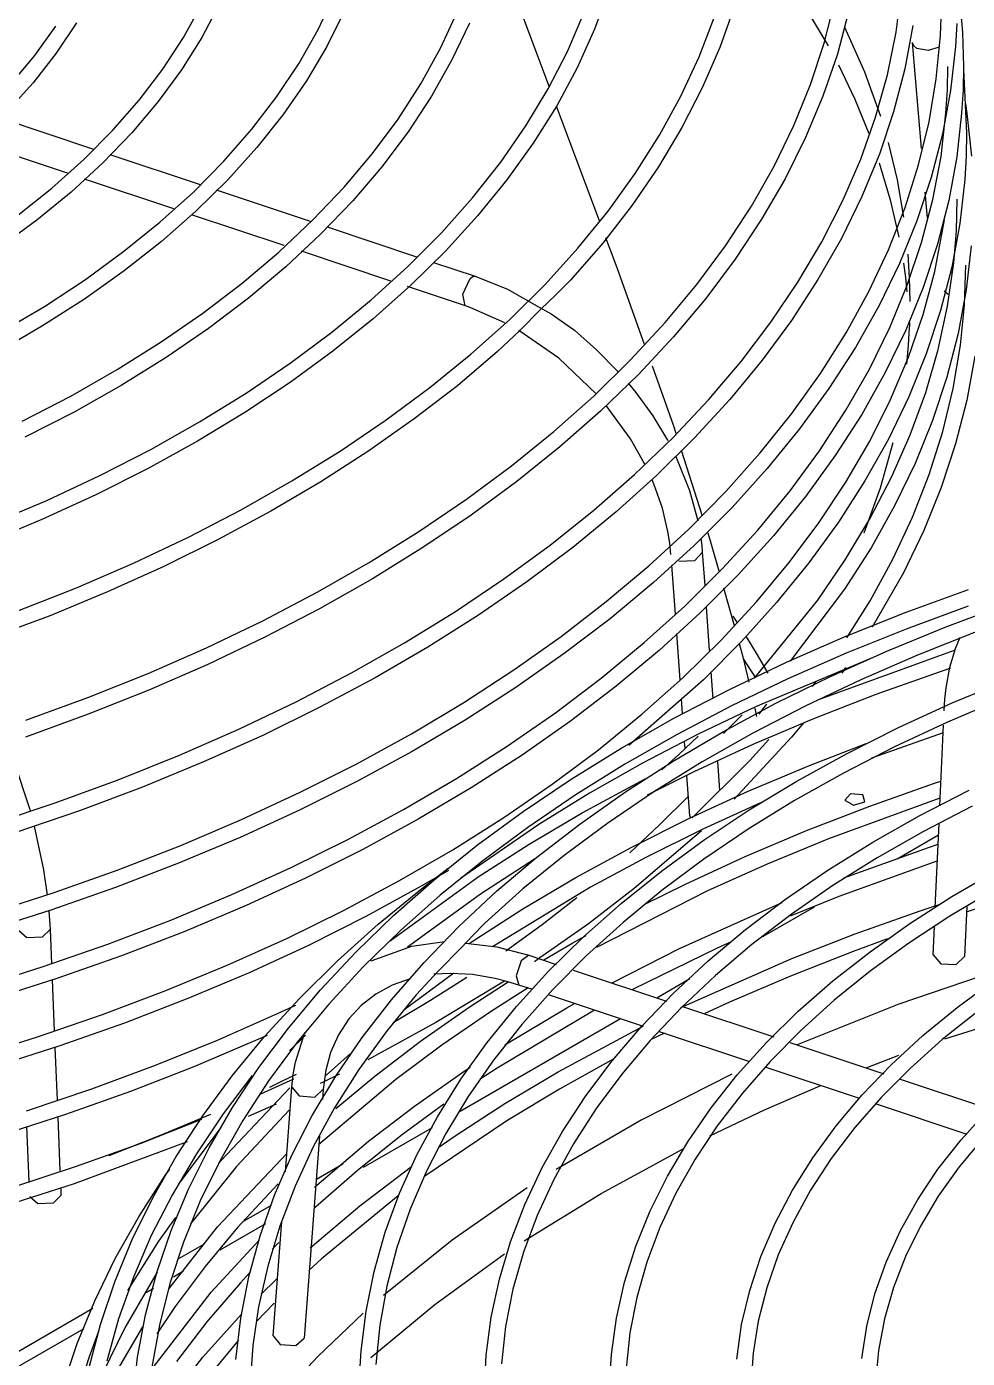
# Model space of a CAD drawing. Extents: x 594 to 813, y 174 to 240.
# Drawn here: x 758.247 to 759, y 205.802 to 206.869 of the extents above; entities that cross this region are included whole.
import ezdxf

# ---------------------------------------------------------------- set-up
doc = ezdxf.new("R2010")
doc.units = 0
doc.header["$MEASUREMENT"] = 0
doc.layers.add('AC.REF(S). PIPING', color=3, linetype='CONTINUOUS', lineweight=30)
doc.layers.add('LG-Product', color=3, linetype='CONTINUOUS')

# ---------------------------------------------------------------- blocks, each defined once
blk = doc.blocks.new('UW1-4')
at = {"layer": 'LG-Product', "color": 3, "linetype": 'Continuous'}
for p, q in [((3442.79, 4625.98), (3442.35, 4629.4)), ((3450.97, 4629.46), (3448.22, 4624.9)), ((3465.8, 4629.35), (3466.94, 4626.23)), ((3437.69, 4628.7), (3437.46, 4625.97)), ((3448.54, 4625.1), (3447.69, 4628.44)), ((3489.09, 4626.21), (3487.8, 4628.96)), ((3497.03, 4628.2), (3498.42, 4625.56)), ((3499.88, 4625.56), (3498.46, 4628.13)), ((3439.22, 4625.71), (3439.16, 4627.13)), ((3446.59, 4627.61), (3447.49, 4624.22)), ((3455.77, 4628), (3456.91, 4624.75)), ((3458.56, 4624.02), (3457.34, 4627.21)), ((3469.1, 4624.45), (3467.79, 4627.5)), ((3472.71, 4627.3), (3470.58, 4621.6)), ((3479.29, 4624.71), (3477.96, 4627.6)), ((3487, 4627.64), (3488.4, 4624.84)), ((3437.46, 4625.97), (3437.38, 4623.24)), ((3437.92, 4626.69), (3438.03, 4624.83)), ((3441.43, 4626.52), (3442.08, 4623.06)), ((3443.48, 4622.57), (3442.79, 4625.98)), ((3445.29, 4622.79), (3446.85, 4626.31)), ((3466.94, 4626.23), (3468.34, 4623.14)), ((3476.97, 4626.71), (3478.37, 4623.77)), ((3490.62, 4623.49), (3489.09, 4626.21)), ((3508.45, 4626.73), (3510.07, 4624.31)), ((3511.79, 4624.11), (3510.11, 4626.46)), ((3439.56, 4622.25), (3439.22, 4625.71)), ((3440.74, 4616.66), (3441.47, 4625.15)), ((3441.36, 4624.9), (3441.47, 4625.14)), ((3449.63, 4621.79), (3448.54, 4625.1)), ((3498.42, 4625.56), (3500.05, 4622.96)), ((3501.53, 4623.03), (3499.88, 4625.56)), ((3438.03, 4624.83), (3438.42, 4621.31)), ((3439.34, 4624.79), (3440.22, 4624.53)), ((3440.22, 4624.53), (3441.11, 4624.69)), ((3441.11, 4624.69), (3441.36, 4624.9)), ((3447.49, 4624.22), (3448.64, 4620.86)), ((3456.91, 4624.75), (3458.31, 4621.52)), ((3460.03, 4620.86), (3458.56, 4624.02)), ((3470.65, 4621.44), (3469.1, 4624.45)), ((3480.87, 4621.85), (3479.29, 4624.71)), ((3488.4, 4624.84), (3490.03, 4622.09)), ((3510.07, 4624.31), (3511.93, 4621.93)), ((3513.7, 4621.81), (3511.79, 4624.11)), ((3437.39, 4622.99), (3437.13, 4617.93)), ((3437.38, 4623.24), (3437.42, 4621.37)), ((3438.67, 4621.36), (3438.64, 4623.24)), ((3442.08, 4623.06), (3442.98, 4619.61)), ((3444.01, 4619.23), (3445.29, 4622.79)), ((3447.4, 4623.36), (3446.1, 4620.63)), ((3468.34, 4623.14), (3469.97, 4620.09)), ((3478.37, 4623.77), (3480, 4620.86)), ((3492.4, 4620.83), (3490.62, 4623.49)), ((3500.05, 4622.96), (3501.92, 4620.42)), ((3503.42, 4620.55), (3501.53, 4623.03)), ((3440.14, 4618.79), (3439.56, 4622.25)), ((3444.42, 4619.18), (3443.48, 4622.57)), ((3450.97, 4618.5), (3449.63, 4621.79)), ((3482.68, 4619.03), (3480.87, 4621.85)), ((3490.03, 4622.09), (3491.9, 4619.38)), ((3511.93, 4621.93), (3514.02, 4619.63)), ((3437.42, 4621.37), (3437.53, 4619.51)), ((3438.42, 4621.31), (3439.07, 4617.82)), ((3438.79, 4619.49), (3438.67, 4621.36)), ((3448.64, 4620.86), (3450.03, 4617.54)), ((3458.31, 4621.52), (3459.95, 4618.34)), ((3461.74, 4617.74), (3460.03, 4620.86)), ((3472.44, 4618.48), (3470.65, 4621.44)), ((3480, 4620.86), (3481.87, 4618.01)), ((3494.4, 4618.21), (3492.4, 4620.83)), ((3437.22, 4620.25), (3437.11, 4619.46)), ((3442.98, 4619.61), (3444.12, 4616.2)), ((3446.1, 4620.63), (3444.96, 4617.87)), ((3469.98, 4620), (3466.57, 4610.9)), ((3469.97, 4620.09), (3471.85, 4617.09)), ((3470, 4620.05), (3469.98, 4620)), ((3501.92, 4620.42), (3504.01, 4617.93)), ((3505.53, 4618.13), (3503.42, 4620.55)), ((3437.11, 4619.46), (3436.75, 4616.04)), ((3437.53, 4619.51), (3437.92, 4615.99)), ((3439.18, 4616.02), (3438.79, 4619.49)), ((3440.98, 4615.36), (3440.14, 4618.79)), ((3445.61, 4615.82), (3444.42, 4619.18)), ((3452.56, 4615.25), (3450.97, 4618.5)), ((3484.73, 4616.27), (3482.68, 4619.03)), ((3491.9, 4619.38), (3494, 4616.74)), ((3514.57, 4619.12), (3507.08, 4616.62)), ((3437.13, 4617.93), (3437.17, 4616.06)), ((3439.07, 4617.82), (3439.97, 4614.34)), ((3450.03, 4617.54), (3451.67, 4614.25)), ((3459.95, 4618.34), (3461.83, 4615.2)), ((3463.68, 4614.67), (3461.74, 4617.74)), ((3474.46, 4615.57), (3472.44, 4618.48)), ((3481.87, 4618.01), (3483.98, 4615.21)), ((3496.64, 4615.66), (3494.4, 4618.21)), ((3504.01, 4617.93), (3506.33, 4615.52)), ((3507.87, 4615.78), (3505.53, 4618.13)), ((3442.68, 4614.17), (3443.4, 4617.16)), ((3471.85, 4617.09), (3473.96, 4614.15)), ((3494, 4616.74), (3496.33, 4614.16)), ((3509.18, 4614.68), (3516.7, 4617.19)), ((3437.17, 4616.06), (3437.28, 4614.19)), ((3437.92, 4615.99), (3438.57, 4612.49)), ((3439.83, 4612.57), (3439.18, 4616.02)), ((3442.06, 4611.94), (3440.98, 4615.36)), ((3444.13, 4615.53), (3443.26, 4612.56)), ((3444.12, 4616.2), (3445.52, 4612.81)), ((3447.05, 4612.49), (3445.61, 4615.82)), ((3476.72, 4612.71), (3474.46, 4615.57)), ((3487.01, 4613.57), (3484.73, 4616.27)), ((3499.09, 4613.17), (3496.64, 4615.66)), ((3505.79, 4616.19), (3498.53, 4613.77)), ((3506.33, 4615.52), (3508.87, 4613.18)), ((3510.42, 4613.5), (3507.87, 4615.78)), ((3439.97, 4614.34), (3441.12, 4610.88)), ((3451.67, 4614.25), (3453.56, 4611)), ((3454.38, 4612.04), (3452.56, 4615.25)), ((3461.83, 4615.2), (3463.94, 4612.12)), ((3465.86, 4611.65), (3463.68, 4614.67)), ((3483.98, 4615.21), (3486.32, 4612.47)), ((3437.28, 4614.19), (3437.67, 4610.67)), ((3442.15, 4611.17), (3442.68, 4614.17)), ((3473.96, 4614.15), (3476.31, 4611.26)), ((3489.52, 4610.94), (3487.01, 4613.57)), ((3497.25, 4613.35), (3489.65, 4610.81)), ((3496.33, 4614.16), (3498.88, 4611.65)), ((3501.77, 4610.76), (3499.09, 4613.17)), ((3500.66, 4611.84), (3507.81, 4614.22)), ((3508.87, 4613.18), (3511.63, 4610.92)), ((3513.19, 4611.31), (3510.42, 4613.5)), ((3437.95, 4610.06), (3437.89, 4612.62)), ((3438.57, 4612.49), (3439.47, 4609)), ((3440.74, 4609.13), (3439.83, 4612.57)), ((3440.27, 4611.12), (3440.44, 4613.16)), ((3443.26, 4612.56), (3442.57, 4609.57)), ((3445.52, 4612.81), (3447.16, 4609.46)), ((3448.73, 4609.2), (3447.05, 4612.49)), ((3463.94, 4612.12), (3466.27, 4609.08)), ((3479.21, 4609.91), (3476.72, 4612.71)), ((3486.32, 4612.47), (3488.89, 4609.8)), ((3443.4, 4608.56), (3442.06, 4611.94)), ((3456.45, 4608.88), (3454.38, 4612.04)), ((3468.27, 4608.68), (3465.86, 4611.65)), ((3476.31, 4611.26), (3478.88, 4608.44)), ((3491.81, 4608.89), (3499.23, 4611.36)), ((3498.88, 4611.65), (3501.65, 4609.21)), ((3437.67, 4610.67), (3438.32, 4607.17)), ((3438.16, 4607.5), (3437.95, 4610.06)), ((3439.69, 4606.8), (3438.9, 4610.95)), ((3441.12, 4610.88), (3442.51, 4607.46)), ((3453.56, 4611), (3455.68, 4607.8)), ((3488.36, 4610.38), (3481.21, 4608)), ((3492.24, 4608.37), (3489.52, 4610.94)), ((3504.65, 4608.43), (3501.77, 4610.76)), ((3511.63, 4610.92), (3514.58, 4608.76)), ((3439.47, 4609), (3440.61, 4605.54)), ((3441.89, 4605.72), (3440.74, 4609.13)), ((3447.16, 4609.46), (3449.04, 4606.16)), ((3450.65, 4605.95), (3448.73, 4609.2)), ((3466.06, 4609.54), (3465.16, 4607.13)), ((3466.27, 4609.08), (3468.88, 4606.12)), ((3481.92, 4607.18), (3479.21, 4609.91)), ((3488.89, 4609.8), (3491.67, 4607.2)), ((3501.65, 4609.21), (3504.63, 4606.87)), ((3436.77, 4608.88), (3437.17, 4605.35)), ((3441.7, 4606.3), (3441.81, 4608.21)), ((3444.97, 4605.22), (3443.4, 4608.56)), ((3458.75, 4605.78), (3456.45, 4608.88)), ((3470.91, 4605.78), (3468.27, 4608.68)), ((3478.88, 4608.44), (3481.68, 4605.68)), ((3483.26, 4606.04), (3490.43, 4608.43)), ((3495.18, 4605.88), (3492.24, 4608.37)), ((3507.74, 4606.18), (3504.65, 4608.43)), ((3437.29, 4604.11), (3437.19, 4607.31)), ((3438.66, 4604.03), (3438.16, 4607.5)), ((3438.32, 4607.17), (3439.22, 4603.68)), ((3440.62, 4603.36), (3439.69, 4606.8)), ((3442.2, 4607.48), (3442.04, 4606.33)), ((3442.51, 4607.46), (3444.15, 4604.08)), ((3455.68, 4607.8), (3458.03, 4604.66)), ((3465.16, 4607.13), (3462.96, 4601)), ((3479.84, 4607.54), (3476.5, 4606.43)), ((3484.85, 4604.53), (3481.92, 4607.18)), ((3491.67, 4607.2), (3494.67, 4604.69)), ((3504.63, 4606.87), (3507.81, 4604.61)), ((3438.3, 4606.7), (3438.38, 4606.68)), ((3438.38, 4606.68), (3438.46, 4606.67)), ((3441.66, 4604.4), (3441.7, 4606.3)), ((3443.28, 4602.34), (3441.89, 4605.72)), ((3442.04, 4606.33), (3441.91, 4605.18)), ((3449.04, 4606.16), (3451.17, 4602.9)), ((3452.81, 4602.75), (3450.65, 4605.95)), ((3461.28, 4602.73), (3458.75, 4605.78)), ((3468.88, 4606.12), (3470.04, 4604.95)), ((3473.77, 4602.95), (3470.91, 4605.78)), ((3476.5, 4606.43), (3473.91, 4605.39)), ((3476.69, 4606.42), (3476.5, 4606.43)), ((3476.9, 4606.26), (3476.69, 4606.42)), ((3477.49, 4605), (3476.9, 4606.26)), ((3498.32, 4603.48), (3495.18, 4605.88)), ((3511.02, 4604.02), (3507.74, 4606.18)), ((3437.17, 4605.35), (3437.82, 4601.84)), ((3438.62, 4604.98), (3438.92, 4605.23)), ((3440.61, 4605.54), (3442.01, 4602.11)), ((3446.79, 4601.91), (3444.97, 4605.22)), ((3458.03, 4604.66), (3460.62, 4601.58)), ((3470.04, 4604.95), (3471.25, 4603.79)), ((3473.91, 4605.39), (3471.39, 4603.96)), ((3477.29, 4604.05), (3481.93, 4605.6)), ((3477.3, 4604.05), (3477.49, 4605)), ((3481.68, 4605.68), (3484.69, 4603.01)), ((3494.67, 4604.69), (3497.87, 4602.26)), ((3437.61, 4600.92), (3437.29, 4604.11)), ((3439.4, 4600.57), (3438.66, 4604.03)), ((3439.22, 4603.68), (3440.36, 4600.22)), ((3444.15, 4604.08), (3446.04, 4600.73)), ((3470.9, 4603.7), (3470.42, 4603.42)), ((3471.39, 4603.96), (3470.9, 4603.7)), ((3471.25, 4603.79), (3472.93, 4602.08)), ((3474.13, 4602.7), (3476.86, 4603.9)), ((3476.86, 4603.9), (3477.08, 4603.98)), ((3477.08, 4603.98), (3477.29, 4604.05)), ((3487.98, 4601.95), (3484.85, 4604.53)), ((3507.81, 4604.61), (3511.18, 4602.45)), ((3514.49, 4601.97), (3511.02, 4604.02)), ((3441.8, 4599.95), (3440.62, 4603.36)), ((3441.71, 4602.6), (3441.7, 4602.37)), ((3441.73, 4602.83), (3441.71, 4602.6)), ((3451.17, 4602.9), (3453.52, 4599.7)), ((3455.2, 4599.6), (3452.81, 4602.75)), ((3464.03, 4599.75), (3461.28, 4602.73)), ((3470.42, 4603.42), (3468.54, 4602.1)), ((3476.85, 4600.2), (3473.77, 4602.95)), ((3484.69, 4603.01), (3487.91, 4600.42)), ((3501.66, 4601.17), (3498.32, 4603.48)), ((3437.82, 4601.84), (3438.71, 4598.34)), ((3441.79, 4600.88), (3441.7, 4602.36)), ((3442.01, 4602.11), (3443.65, 4598.72)), ((3444.92, 4599), (3443.28, 4602.34)), ((3448.85, 4598.65), (3446.79, 4601.91)), ((3460.62, 4601.58), (3463.43, 4598.56)), ((3468.54, 4602.1), (3466.79, 4600.55)), ((3469.81, 4599.86), (3473.01, 4602.09)), ((3472.93, 4602.08), (3474.71, 4600.4)), ((3491.33, 4599.46), (3487.98, 4601.95)), ((3497.87, 4602.26), (3501.27, 4599.92)), ((3511.18, 4602.45), (3514.74, 4600.39)), ((3438.2, 4597.45), (3437.61, 4600.92)), ((3440.4, 4597.13), (3439.4, 4600.57)), ((3441.93, 4599.4), (3441.79, 4600.88)), ((3446.04, 4600.73), (3448.16, 4597.44)), ((3466.79, 4600.55), (3465.07, 4598.81)), ((3474.71, 4600.4), (3477.93, 4597.65)), ((3487.91, 4600.42), (3491.34, 4597.92)), ((3505.19, 4598.95), (3501.66, 4601.17)), ((3436.47, 4600.02), (3437.12, 4596.5)), ((3440.36, 4600.22), (3441.76, 4596.78)), ((3443.23, 4596.57), (3441.8, 4599.95)), ((3453.52, 4599.7), (3456.11, 4596.56)), ((3457.82, 4596.52), (3455.2, 4599.6)), ((3467.01, 4596.83), (3464.03, 4599.75)), ((3466.82, 4597.02), (3469.81, 4599.86)), ((3480.14, 4597.52), (3476.85, 4600.2)), ((3494.86, 4597.07), (3491.33, 4599.46)), ((3501.27, 4599.92), (3504.86, 4597.69)), ((3438.71, 4598.34), (3439.86, 4594.88)), ((3443.65, 4598.72), (3445.53, 4595.37)), ((3446.8, 4595.7), (3444.92, 4599)), ((3451.14, 4595.44), (3448.85, 4598.65)), ((3462.34, 4599.26), (3460.65, 4594.53)), ((3463.43, 4598.56), (3466.47, 4595.62)), ((3508.91, 4596.83), (3505.19, 4598.95)), ((3439.04, 4593.99), (3438.2, 4597.45)), ((3448.16, 4597.44), (3450.52, 4594.2)), ((3464.24, 4597.88), (3463.63, 4597.13)), ((3477.93, 4597.65), (3481.39, 4595)), ((3483.63, 4594.93), (3480.14, 4597.52)), ((3491.34, 4597.92), (3494.96, 4595.52)), ((3504.86, 4597.69), (3508.63, 4595.55)), ((3437.12, 4596.5), (3438.02, 4593)), ((3441.65, 4593.73), (3440.4, 4597.13)), ((3441.76, 4596.78), (3443.4, 4593.39)), ((3444.9, 4593.23), (3443.23, 4596.57)), ((3456.11, 4596.56), (3458.93, 4593.48)), ((3460.67, 4593.5), (3457.82, 4596.52)), ((3463.63, 4597.13), (3462.28, 4595.26)), ((3470.2, 4593.99), (3467.01, 4596.83)), ((3498.59, 4594.76), (3494.86, 4597.07)), ((3512.8, 4594.81), (3508.91, 4596.83)), ((3445.53, 4595.37), (3447.66, 4592.07)), ((3448.92, 4592.44), (3446.8, 4595.7)), ((3453.67, 4592.29), (3451.14, 4595.44)), ((3462.28, 4595.26), (3461.11, 4593.31)), ((3464.07, 4593.4), (3466, 4596.07)), ((3466.47, 4595.62), (3469.72, 4592.76)), ((3494.96, 4595.52), (3498.76, 4593.21)), ((3508.63, 4595.55), (3512.58, 4593.53)), ((3440.13, 4590.55), (3439.04, 4593.99)), ((3439.86, 4594.88), (3441.26, 4591.44)), ((3450.52, 4594.2), (3453.11, 4591.02)), ((3460.65, 4594.53), (3460.44, 4593.87)), ((3473.6, 4591.24), (3470.2, 4593.99)), ((3481.39, 4595), (3485.04, 4592.44)), ((3487.32, 4592.43), (3483.63, 4594.93)), ((3502.5, 4592.56), (3498.59, 4594.76)), ((3438.02, 4593), (3439.16, 4589.52)), ((3443.14, 4590.35), (3441.65, 4593.73)), ((3444.04, 4589.48), (3443.02, 4593.12)), ((3443.4, 4593.39), (3445.28, 4590.04)), ((3446.82, 4589.93), (3444.9, 4593.23)), ((3458.93, 4593.48), (3461.97, 4590.48)), ((3463.73, 4590.55), (3460.67, 4593.5)), ((3461.11, 4593.31), (3461.07, 4593.24)), ((3462.9, 4591.32), (3464.07, 4593.4)), ((3498.76, 4593.21), (3502.75, 4591.01)), ((3447.66, 4592.07), (3450.02, 4588.82)), ((3451.28, 4589.24), (3448.92, 4592.44)), ((3456.42, 4589.2), (3453.67, 4592.29)), ((3460, 4592.5), (3458.31, 4587.23)), ((3460.44, 4592), (3459.33, 4589.27)), ((3469.72, 4592.76), (3473.17, 4589.98)), ((3485.04, 4592.44), (3488.87, 4589.97)), ((3491.19, 4590.03), (3487.32, 4592.43)), ((3506.59, 4590.47), (3502.5, 4592.56)), ((3441.26, 4591.44), (3442.9, 4588.04)), ((3453.11, 4591.02), (3455.93, 4587.9)), ((3477.2, 4588.57), (3473.6, 4591.24)), ((3502.75, 4591.01), (3506.91, 4588.92)), ((3441.46, 4587.14), (3440.13, 4590.55)), ((3444.88, 4587.01), (3443.14, 4590.35)), ((3445.28, 4590.04), (3447.41, 4586.73)), ((3448.97, 4586.68), (3446.82, 4589.93)), ((3461.51, 4587.84), (3462.17, 4589.71)), ((3461.97, 4590.48), (3465.22, 4587.55)), ((3462.17, 4589.71), (3462.34, 4590.13)), ((3467.01, 4587.68), (3463.73, 4590.55)), ((3473.17, 4589.98), (3476.84, 4587.29)), ((3488.87, 4589.97), (3492.89, 4587.6)), ((3495.25, 4587.73), (3491.19, 4590.03)), ((3510.83, 4588.48), (3506.59, 4590.47)), ((3439.16, 4589.52), (3440.56, 4586.07)), ((3445.34, 4585.88), (3444.04, 4589.48)), ((3450.02, 4588.82), (3452.61, 4585.64)), ((3453.86, 4586.1), (3451.28, 4589.24)), ((3459.4, 4586.18), (3456.42, 4589.2)), ((3459.33, 4589.27), (3458.67, 4586.85)), ((3506.91, 4588.92), (3511.22, 4586.94)), ((3442.9, 4588.04), (3444.78, 4584.68)), ((3455.93, 4587.9), (3458.97, 4584.85)), ((3461.06, 4585.99), (3461.51, 4587.84)), ((3470.5, 4584.89), (3467.01, 4587.68)), ((3481.01, 4585.99), (3477.2, 4588.57)), ((3492.89, 4587.6), (3497.09, 4585.34)), ((3499.49, 4585.53), (3495.25, 4587.73)), ((3515.24, 4586.61), (3510.83, 4588.48)), ((3443.04, 4583.77), (3441.46, 4587.14)), ((3446.85, 4583.72), (3444.88, 4587.01)), ((3447.41, 4586.73), (3449.77, 4583.48)), ((3451.35, 4583.49), (3448.97, 4586.68)), ((3465.22, 4587.55), (3468.69, 4584.71)), ((3476.84, 4587.29), (3480.69, 4584.69)), ((3511.22, 4586.94), (3515.69, 4585.08)), ((3440.56, 4586.07), (3442.2, 4582.67)), ((3452.61, 4585.64), (3455.43, 4582.51)), ((3456.68, 4583.02), (3453.86, 4586.1)), ((3457.87, 4585.88), (3457.64, 4585.16)), ((3462.59, 4583.24), (3459.4, 4586.18)), ((3460.91, 4585.06), (3461.06, 4585.99)), ((3485, 4583.5), (3481.01, 4585.99)), ((3503.88, 4583.45), (3499.49, 4585.53)), ((3444.78, 4584.68), (3446.91, 4581.37)), ((3457.64, 4585.16), (3456.98, 4582.82)), ((3458.36, 4584.87), (3458.32, 4584.32)), ((3458.43, 4585.42), (3458.36, 4584.87)), ((3458.43, 4585.42), (3458.43, 4585.42)), ((3458.97, 4584.85), (3462.23, 4581.89)), ((3460.82, 4584.13), (3460.91, 4585.06)), ((3468.69, 4584.71), (3472.36, 4581.95)), ((3474.2, 4582.19), (3470.5, 4584.89)), ((3480.69, 4584.69), (3484.74, 4582.2)), ((3497.09, 4585.34), (3501.46, 4583.19)), ((3444.86, 4580.44), (3443.04, 4583.77)), ((3449.06, 4580.48), (3446.85, 4583.72)), ((3449.77, 4583.48), (3452.36, 4580.29)), ((3453.97, 4580.35), (3451.35, 4583.49)), ((3458.32, 4584.32), (3458.12, 4581.66)), ((3458.92, 4583.67), (3458.32, 4584.31)), ((3460.19, 4583.6), (3458.92, 4583.67)), ((3460.47, 4579.36), (3460.76, 4583.3)), ((3489.17, 4581.12), (3485, 4583.5)), ((3508.44, 4581.47), (3503.88, 4583.45)), ((3442.2, 4582.67), (3444.69, 4578.31)), ((3455.43, 4582.51), (3458.47, 4579.46)), ((3459.71, 4580.01), (3456.68, 4583.02)), ((3466, 4580.37), (3462.59, 4583.24)), ((3501.46, 4583.19), (3505.98, 4581.15)), ((3441.98, 4579.51), (3436.97, 4581.33)), ((3446.91, 4581.37), (3451.27, 4575.6)), ((3456.61, 4581.47), (3455.76, 4578.46)), ((3462.23, 4581.89), (3465.7, 4579)), ((3472.36, 4581.95), (3476.23, 4579.29)), ((3478.08, 4579.58), (3474.2, 4582.19)), ((3484.74, 4582.2), (3488.97, 4579.8)), ((3513.15, 4579.62), (3508.44, 4581.47)), ((3438.85, 4578.32), (3434.03, 4580.12)), ((3446.73, 4577.46), (3444.86, 4580.44)), ((3454.12, 4574.23), (3449.06, 4580.48)), ((3452.36, 4580.29), (3455.18, 4577.16)), ((3456.81, 4577.28), (3453.97, 4580.35)), ((3469.61, 4577.58), (3466, 4580.37)), ((3493.52, 4578.84), (3489.17, 4581.12)), ((3505.98, 4581.15), (3510.64, 4579.21)), ((3437, 4579.99), (3441.97, 4578.17)), ((3446.85, 4577.57), (3441.98, 4579.51)), ((3455.86, 4579.2), (3455.7, 4578.96)), ((3458, 4579.96), (3457.75, 4576.46)), ((3458.47, 4579.46), (3461.73, 4576.49)), ((3462.96, 4577.08), (3459.71, 4580.01)), ((3476.23, 4579.29), (3480.29, 4576.72)), ((3482.16, 4577.06), (3478.08, 4579.58)), ((3488.97, 4579.8), (3493.37, 4577.52)), ((3510.64, 4579.21), (3515.48, 4577.43)), ((3443.52, 4576.41), (3438.85, 4578.32)), ((3441.97, 4578.17), (3446.79, 4576.23)), ((3455.7, 4578.96), (3455.54, 4578.71)), ((3465.7, 4579), (3469.37, 4576.2)), ((3498.04, 4576.67), (3493.52, 4578.84)), ((3436.36, 4577.94), (3441.07, 4576.09)), ((3438.03, 4576.61), (3437.64, 4577.53)), ((3451.57, 4575.51), (3446.85, 4577.57)), ((3454.82, 4577.59), (3453.92, 4576.11)), ((3455.36, 4577), (3455.06, 4575.93)), ((3455.18, 4577.16), (3458.22, 4574.11)), ((3459.87, 4574.27), (3456.81, 4577.28)), ((3460.09, 4574.09), (3460.36, 4577.81)), ((3466.42, 4574.23), (3462.96, 4577.08)), ((3473.42, 4574.89), (3469.61, 4577.58)), ((3486.42, 4574.65), (3482.16, 4577.06)), ((3493.37, 4577.52), (3497.93, 4575.34)), ((3438.47, 4575.12), (3438.03, 4576.61)), ((3438.99, 4576.17), (3438.09, 4576.47)), ((3448.83, 4572.57), (3438.99, 4576.17)), ((3441.07, 4576.09), (3445.62, 4574.11)), ((3448.05, 4574.37), (3443.52, 4576.41)), ((3444.62, 4575.9), (3454.05, 4571.94)), ((3446.79, 4576.23), (3451.47, 4574.18)), ((3453.92, 4576.11), (3453.07, 4574.63)), ((3455.06, 4575.93), (3454.59, 4573.91)), ((3461.73, 4576.49), (3465.2, 4573.59)), ((3469.37, 4576.2), (3473.25, 4573.49)), ((3480.29, 4576.72), (3484.53, 4574.26)), ((3502.71, 4574.62), (3498.04, 4576.67)), ((3438.42, 4575.03), (3439.26, 4574.75)), ((3438.77, 4573.47), (3438.47, 4575.12)), ((3446.83, 4575.09), (3447.14, 4574.64)), ((3456.14, 4573.33), (3451.57, 4575.51)), ((3454.03, 4574.26), (3455.01, 4575.77)), ((3477.42, 4572.29), (3473.42, 4574.89)), ((3497.93, 4575.34), (3502.66, 4573.28)), ((3438.28, 4572.26), (3433.81, 4574.12)), ((3439.26, 4574.75), (3444.41, 4572.93)), ((3445.62, 4574.11), (3450.02, 4572.02)), ((3452.42, 4572.22), (3448.05, 4574.37)), ((3449.22, 4573.93), (3449.19, 4573.97)), ((3449.48, 4573.58), (3449.22, 4573.93)), ((3451.47, 4574.18), (3455.98, 4572.01)), ((3457.62, 4574.74), (3457.47, 4572.58)), ((3458.22, 4574.11), (3464.19, 4568.85)), ((3463.15, 4571.35), (3459.87, 4574.27)), ((3470.08, 4571.46), (3466.42, 4574.23)), ((3484.53, 4574.26), (3488.95, 4571.9)), ((3490.85, 4572.34), (3486.42, 4574.65)), ((3507.54, 4572.68), (3502.71, 4574.62)), ((3438.87, 4572.56), (3438.77, 4573.47)), ((3444.41, 4572.93), (3449.41, 4570.98)), ((3460.54, 4571.05), (3456.14, 4573.33)), ((3465.2, 4573.59), (3468.88, 4570.78)), ((3473.25, 4573.49), (3477.32, 4570.88)), ((3502.66, 4573.28), (3507.53, 4571.34)), ((3512.5, 4570.86), (3507.54, 4572.68)), ((3434.27, 4572.58), (3438.67, 4570.71)), ((3442.6, 4570.28), (3438.28, 4572.26)), ((3438.93, 4571.61), (3438.87, 4572.56)), ((3450.02, 4572.02), (3454.25, 4569.83)), ((3456.61, 4569.95), (3452.42, 4572.22)), ((3453.45, 4571.76), (3453.15, 4572.16)), ((3453.76, 4571.35), (3453.45, 4571.76)), ((3454.11, 4571.84), (3453.96, 4571.16)), ((3454.05, 4571.94), (3458.65, 4569.74)), ((3455.98, 4572.01), (3460.33, 4569.73)), ((3459.89, 4571.37), (3459.98, 4572.57)), ((3481.62, 4569.78), (3477.42, 4572.29)), ((3488.95, 4571.9), (3493.53, 4569.65)), ((3495.45, 4570.14), (3490.85, 4572.34)), ((3438.67, 4570.71), (3442.92, 4568.73)), ((3449.41, 4570.98), (3454.27, 4568.91)), ((3450.18, 4570.68), (3451.16, 4569.5)), ((3455.12, 4571.31), (3456.62, 4569.79)), ((3464.77, 4568.65), (3460.54, 4571.05)), ((3466.64, 4568.5), (3463.15, 4571.35)), ((3468.88, 4570.78), (3472.75, 4568.07)), ((3473.95, 4568.78), (3470.08, 4571.46)), ((3477.32, 4570.88), (3481.57, 4568.37)), ((3507.53, 4571.34), (3512.54, 4569.52)), ((3439.27, 4564.02), (3438.98, 4570.48)), ((3439.02, 4569.86), (3444.76, 4567.83)), ((3446.76, 4568.18), (3442.6, 4570.28)), ((3451.16, 4569.5), (3455.76, 4564.53)), ((3454.25, 4569.83), (3458.32, 4567.53)), ((3460.64, 4567.59), (3456.61, 4569.95)), ((3460.2, 4568.11), (3458.63, 4569.58)), ((3458.65, 4569.74), (3463.09, 4567.43)), ((3460.33, 4569.73), (3464.51, 4567.35)), ((3485.99, 4567.38), (3481.62, 4569.78)), ((3493.53, 4569.65), (3498.28, 4567.52)), ((3500.21, 4568.06), (3495.45, 4570.14)), ((3442.92, 4568.73), (3447, 4566.63)), ((3449.72, 4567.25), (3445.19, 4569.01)), ((3454.51, 4567.64), (3452.97, 4569.33)), ((3454.27, 4568.91), (3458.98, 4566.73)), ((3459.69, 4568.62), (3459.73, 4569.1)), ((3468.81, 4566.15), (3464.77, 4568.65)), ((3470.33, 4565.74), (3466.64, 4568.5)), ((3478, 4566.19), (3473.95, 4568.78)), ((3481.57, 4568.37), (3486, 4565.96)), ((3450.74, 4565.98), (3446.76, 4568.18)), ((3459.11, 4563.05), (3454.51, 4567.64)), ((3457.1, 4567.56), (3456.94, 4565.27)), ((3458.32, 4567.53), (3462.19, 4565.12)), ((3461.55, 4566.9), (3460.2, 4568.11)), ((3464.47, 4565.12), (3460.64, 4567.59)), ((3463.09, 4567.43), (3467.34, 4565.02)), ((3464.51, 4567.35), (3468.5, 4564.86)), ((3472.75, 4568.07), (3476.82, 4565.45)), ((3490.53, 4565.09), (3485.99, 4567.38)), ((3498.28, 4567.52), (3503.17, 4565.5)), ((3505.12, 4566.09), (3500.21, 4568.06)), ((3513.5, 4567.66), (3512.17, 4563.63)), ((3447, 4566.63), (3450.91, 4564.43)), ((3454.64, 4565.18), (3449.72, 4567.25)), ((3458.98, 4566.73), (3462.73, 4564.85)), ((3459.3, 4563.2), (3459.54, 4566.44)), ((3440.87, 4563.23), (3436.93, 4565.26)), ((3439.71, 4565.81), (3439.19, 4565.98)), ((3444.9, 4563.97), (3439.71, 4565.81)), ((3454.55, 4563.68), (3450.74, 4565.98)), ((3459.4, 4562.98), (3454.64, 4565.18)), ((3467.94, 4563.45), (3462.89, 4566.18)), ((3472.67, 4563.56), (3468.81, 4566.15)), ((3474.22, 4563.07), (3470.33, 4565.74)), ((3476.82, 4565.45), (3481.07, 4562.93)), ((3482.24, 4563.71), (3478, 4566.19)), ((3486, 4565.96), (3490.59, 4563.67)), ((3503.17, 4565.5), (3508.21, 4563.61)), ((3510.16, 4564.25), (3505.12, 4566.09)), ((3439.27, 4564.63), (3448.2, 4561.37)), ((3445.3, 4564.32), (3445.45, 4564.89)), ((3446.19, 4564.06), (3445.3, 4564.32)), ((3445.45, 4564.89), (3446.44, 4564.98)), ((3446.9, 4564.47), (3446.19, 4564.06)), ((3446.44, 4564.98), (3446.9, 4564.47)), ((3450.91, 4564.43), (3454.64, 4562.13)), ((3453.66, 4564.24), (3458.26, 4562.14)), ((3461.7, 4562.5), (3459.42, 4564.79)), ((3462.19, 4565.12), (3465.87, 4562.62)), ((3468.12, 4562.55), (3464.47, 4565.12)), ((3467.34, 4565.02), (3471.42, 4562.5)), ((3468.5, 4564.86), (3472.3, 4562.28)), ((3495.23, 4562.91), (3490.53, 4565.09)), ((3515.34, 4562.52), (3510.16, 4564.25)), ((3436.7, 4563.97), (3440.6, 4561.96)), ((3444.65, 4561.1), (3440.87, 4563.23)), ((3449.97, 4562.02), (3444.9, 4563.97)), ((3458.17, 4561.27), (3454.55, 4563.68)), ((3459.29, 4563.13), (3459.26, 4563.05)), ((3459.3, 4563.2), (3459.29, 4563.13)), ((3472.19, 4560.94), (3467.94, 4563.45)), ((3476.33, 4560.87), (3472.67, 4563.56)), ((3478.3, 4560.49), (3474.22, 4563.07)), ((3486.66, 4561.33), (3482.24, 4563.71)), ((3490.59, 4563.67), (3495.35, 4561.48)), ((3508.21, 4563.61), (3513.38, 4561.84)), ((3439.64, 4555.86), (3439.34, 4562.58)), ((3440.6, 4561.96), (3444.31, 4559.84)), ((3454.88, 4559.94), (3449.97, 4562.02)), ((3454.64, 4562.13), (3458.18, 4559.73)), ((3458.26, 4562.14), (3462.84, 4559.87)), ((3458.38, 4562.01), (3463.76, 4557.38)), ((3464, 4560.68), (3459.4, 4562.98)), ((3464.11, 4560.25), (3461.7, 4562.5)), ((3465.87, 4562.62), (3469.37, 4560.03)), ((3471.56, 4559.9), (3468.12, 4562.55)), ((3471.42, 4562.5), (3477.68, 4558.18)), ((3472.3, 4562.28), (3475.9, 4559.61)), ((3481.07, 4562.93), (3485.5, 4560.52)), ((3500.09, 4560.84), (3495.23, 4562.91)), ((3511.84, 4562.37), (3511.09, 4558.87)), ((3439.38, 4561.65), (3442.7, 4559.74)), ((3440.19, 4560.67), (3439.42, 4560.93)), ((3448.24, 4558.86), (3444.65, 4561.1)), ((3448.2, 4561.37), (3453.12, 4559.34)), ((3461.59, 4558.77), (3458.17, 4561.27)), ((3476.26, 4558.33), (3472.19, 4560.94)), ((3491.25, 4559.06), (3486.66, 4561.33)), ((3495.35, 4561.48), (3500.27, 4559.42)), ((3446.97, 4558.23), (3440.19, 4560.67)), ((3444.31, 4559.84), (3447.84, 4557.62)), ((3459.65, 4557.74), (3454.88, 4559.94)), ((3462.84, 4559.87), (3467.26, 4557.49)), ((3468.43, 4558.27), (3464, 4560.68)), ((3469.37, 4560.03), (3472.69, 4557.37)), ((3474.8, 4557.16), (3471.56, 4559.9)), ((3479.79, 4558.09), (3476.33, 4560.87)), ((3482.56, 4558.02), (3478.3, 4560.49)), ((3485.5, 4560.52), (3490.1, 4558.21)), ((3505.1, 4558.89), (3500.09, 4560.84)), ((3438.32, 4556.74), (3434.77, 4558.8)), ((3439.52, 4559.57), (3447.38, 4556.73)), ((3451.64, 4556.52), (3448.24, 4558.86)), ((3453.12, 4559.34), (3457.89, 4557.19)), ((3458.18, 4559.73), (3461.52, 4557.24)), ((3464.81, 4556.18), (3461.59, 4558.77)), ((3471.76, 4559.73), (3476.09, 4556.93)), ((3475.9, 4559.61), (3479.31, 4556.86)), ((3478.65, 4558.82), (3480.83, 4557.56)), ((3480.82, 4557.37), (3478.66, 4559.01)), ((3496, 4556.9), (3491.25, 4559.06)), ((3500.27, 4559.42), (3505.32, 4557.47)), ((3510.24, 4557.07), (3505.1, 4558.89)), ((3511.09, 4558.87), (3510.8, 4556.85)), ((3462.96, 4556.1), (3459.65, 4557.74)), ((3472.68, 4555.75), (3468.43, 4558.27)), ((3483.33, 4553.2), (3476.26, 4558.33)), ((3483.04, 4555.23), (3479.79, 4558.09)), ((3487, 4555.65), (3482.56, 4558.02)), ((3490.1, 4558.21), (3494.87, 4556.02)), ((3435.01, 4557.23), (3438.48, 4555.17)), ((3441.69, 4554.58), (3438.32, 4556.74)), ((3447.38, 4556.73), (3451.26, 4555.17)), ((3447.84, 4557.62), (3451.19, 4555.3)), ((3457.89, 4557.19), (3466.78, 4552.65)), ((3461.52, 4557.24), (3464.66, 4554.66)), ((3463.76, 4557.38), (3467.44, 4554.55)), ((3467.26, 4557.49), (3475.12, 4552.71)), ((3471.15, 4554.49), (3468.36, 4556.65)), ((3472.69, 4557.37), (3475.73, 4554.6)), ((3477.82, 4554.33), (3474.8, 4557.16)), ((3476.09, 4556.93), (3481.94, 4552.69)), ((3479.31, 4556.86), (3482.5, 4554.02)), ((3484.28, 4554.52), (3480.82, 4557.37)), ((3480.83, 4557.56), (3485.26, 4555.14)), ((3500.9, 4554.85), (3496, 4556.9)), ((3505.32, 4557.47), (3510.52, 4555.65)), ((3515.52, 4555.37), (3510.24, 4557.07)), ((3435.78, 4555.93), (3437.16, 4555.5)), ((3437.12, 4555.94), (3437.3, 4551.94)), ((3440.85, 4555.6), (3439.34, 4556.11)), ((3446.06, 4553.75), (3440.85, 4555.6)), ((3449.34, 4555.9), (3453.5, 4553.5)), ((3454.84, 4554.1), (3451.64, 4556.52)), ((3460.14, 4552.57), (3451.92, 4556.26)), ((3467.82, 4553.51), (3464.81, 4556.18)), ((3476.75, 4553.13), (3472.68, 4555.75)), ((3491.61, 4553.39), (3487, 4555.65)), ((3494.87, 4556.02), (3499.78, 4553.95)), ((3510.52, 4555.65), (3515.84, 4553.96)), ((3510.67, 4555.57), (3510.61, 4554.87)), ((3438.48, 4555.17), (3441.77, 4553.01)), ((3444.87, 4552.32), (3441.69, 4554.58)), ((3451.19, 4555.3), (3454.33, 4552.9)), ((3464.66, 4554.66), (3467.59, 4552.01)), ((3467.44, 4554.55), (3471.32, 4551.82)), ((3474.06, 4552.39), (3471.15, 4554.49)), ((3475.73, 4554.6), (3476.69, 4553.63)), ((3486.07, 4552.29), (3483.04, 4555.23)), ((3487.54, 4551.6), (3484.28, 4554.52)), ((3485.26, 4555.14), (3489.86, 4552.83)), ((3505.94, 4552.93), (3500.9, 4554.85)), ((3510.61, 4554.87), (3510.59, 4554.48)), ((3439.81, 4552.06), (3439.71, 4554.33)), ((3451.13, 4551.77), (3446.06, 4553.75)), ((3457.83, 4551.58), (3454.84, 4554.1)), ((3468.68, 4553.02), (3467.62, 4553.62)), ((3470.62, 4550.76), (3467.82, 4553.51)), ((3476.69, 4553.63), (3477.62, 4552.64)), ((3480.63, 4551.44), (3477.82, 4554.33)), ((3482.5, 4554.02), (3485.47, 4551.1)), ((3499.78, 4553.95), (3504.84, 4552)), ((3510.57, 4554.1), (3510.46, 4551.37)), ((3510.59, 4554.48), (3510.57, 4554.1)), ((3511.18, 4553.51), (3510.57, 4554.1)), ((3512.43, 4553.46), (3511.18, 4553.51)), ((3513.08, 4554.01), (3512.43, 4553.46)), ((3441.77, 4553.01), (3444.85, 4550.77)), ((3443.46, 4553.36), (3446.23, 4552.34)), ((3454.33, 4552.9), (3457.26, 4550.41)), ((3456, 4553.12), (3457.16, 4552.59)), ((3457.16, 4552.59), (3463.9, 4549.28)), ((3465.54, 4549.84), (3460.14, 4552.57)), ((3471.02, 4551.66), (3468.68, 4553.02)), ((3474.76, 4552.71), (3472.21, 4552.03)), ((3477.28, 4553), (3474.76, 4552.71)), ((3477, 4552.97), (3476.75, 4553.13)), ((3477.62, 4552.64), (3479.48, 4550.77)), ((3481.58, 4552.76), (3478.97, 4553.13)), ((3484.85, 4551.6), (3481.58, 4552.76)), ((3489.86, 4552.83), (3494.62, 4550.64)), ((3496.38, 4551.24), (3491.61, 4553.39)), ((3511.13, 4551.13), (3505.94, 4552.93)), ((3437.96, 4551.29), (3437.3, 4551.94)), ((3439.21, 4551.35), (3437.96, 4551.29)), ((3439.81, 4552.06), (3439.21, 4551.35)), ((3447.85, 4549.98), (3444.87, 4552.32)), ((3446.23, 4552.34), (3451.25, 4550.37)), ((3460.03, 4547.84), (3451.13, 4551.77)), ((3460.62, 4548.99), (3457.83, 4551.58)), ((3467.59, 4552.01), (3470.29, 4549.28)), ((3472.21, 4552.03), (3470.03, 4551.3)), ((3471.32, 4551.82), (3471.76, 4551.52)), ((3472.21, 4552.03), (3472.83, 4551.58)), ((3472.83, 4551.58), (3473.23, 4550.39)), ((3483.21, 4548.47), (3480.63, 4551.44)), ((3488.89, 4549.27), (3486.07, 4552.29)), ((3490.57, 4548.59), (3487.54, 4551.6)), ((3504.84, 4552), (3510.04, 4550.17)), ((3434.01, 4551.02), (3442.55, 4548.11)), ((3444.85, 4550.77), (3447.74, 4548.43)), ((3451.25, 4550.37), (3456.12, 4548.27)), ((3457.26, 4550.41), (3459.99, 4547.85)), ((3468.66, 4550.85), (3461.19, 4548.36)), ((3473.19, 4547.94), (3470.62, 4550.76)), ((3473.23, 4550.39), (3473, 4549.65)), ((3474.91, 4550.18), (3476.73, 4550.49)), ((3476.73, 4550.49), (3478.48, 4550.58)), ((3480.09, 4548.44), (3477.18, 4550.28)), ((3478.23, 4550.59), (3482.23, 4547.64)), ((3478.48, 4550.58), (3479.81, 4550.51)), ((3479.48, 4550.77), (3481.23, 4548.87)), ((3485.47, 4551.1), (3488.23, 4548.12)), ((3494.62, 4550.64), (3499.54, 4548.56)), ((3501.3, 4549.2), (3496.38, 4551.24)), ((3516.44, 4549.45), (3511.13, 4551.13)), ((3437.88, 4547.86), (3434.92, 4550.03)), ((3450.62, 4547.55), (3447.85, 4549.98)), ((3459.3, 4550.15), (3461.96, 4548.61)), ((3470.29, 4549.28), (3472.78, 4546.48)), ((3471.89, 4549.28), (3473, 4549.65)), ((3472.27, 4549.43), (3475.29, 4547.51)), ((3473, 4549.65), (3473.96, 4549.94)), ((3477, 4547.87), (3473.87, 4549.91)), ((3473.96, 4549.94), (3474.91, 4550.18)), ((3474.16, 4549.95), (3479.65, 4546.64)), ((3481.69, 4550.16), (3481.72, 4550.15)), ((3481.72, 4550.15), (3483.17, 4549.63)), ((3483.17, 4549.63), (3484.47, 4548.92)), ((3491.47, 4546.19), (3488.89, 4549.27)), ((3506.37, 4547.29), (3501.3, 4549.2)), ((3510.04, 4550.17), (3515.36, 4548.47)), ((3510.41, 4550.06), (3510.24, 4545.98)), ((3438.88, 4545.34), (3430.1, 4548.12)), ((3442.55, 4548.11), (3450.72, 4544.86)), ((3447.74, 4548.43), (3450.41, 4546.02)), ((3456.12, 4548.27), (3458.11, 4547.36)), ((3463.18, 4546.32), (3460.62, 4548.99)), ((3463.03, 4546.33), (3470.64, 4548.86)), ((3469.17, 4547.83), (3468.56, 4548.18)), ((3483.09, 4546.66), (3480.09, 4548.44)), ((3481.23, 4548.87), (3483.65, 4545.91)), ((3485.56, 4545.44), (3483.21, 4548.47)), ((3484.47, 4548.92), (3485.63, 4548.02)), ((3488.23, 4548.12), (3490.76, 4545.07)), ((3493.39, 4545.52), (3490.57, 4548.59)), ((3499.54, 4548.56), (3504.6, 4546.6)), ((3436.32, 4547.48), (3439.08, 4545.28)), ((3440.63, 4545.6), (3437.88, 4547.86)), ((3453.17, 4545.04), (3450.62, 4547.55)), ((3459.9, 4547.93), (3452.59, 4545.49)), ((3459.99, 4547.85), (3462.49, 4545.21)), ((3466.95, 4547.64), (3474.74, 4542.99)), ((3474.13, 4544.87), (3469.17, 4547.83)), ((3475.54, 4545.05), (3473.19, 4547.94)), ((3475.29, 4547.51), (3479.18, 4544.84)), ((3480.88, 4545.15), (3477, 4547.87)), ((3485.63, 4548.02), (3486.63, 4546.94)), ((3492.35, 4547.36), (3490.89, 4548.04)), ((3497.16, 4545.23), (3492.35, 4547.36)), ((3511.57, 4545.5), (3506.37, 4547.29)), ((3450.41, 4546.02), (3452.87, 4543.53)), ((3469.86, 4542.7), (3463.05, 4546.36)), ((3465.52, 4543.58), (3463.18, 4546.32)), ((3464.87, 4546.94), (3477.7, 4539.53)), ((3472.78, 4546.48), (3475.04, 4543.63)), ((3479.65, 4546.64), (3485.11, 4543.66)), ((3486.63, 4546.94), (3487.46, 4545.67)), ((3493.83, 4543.05), (3491.47, 4546.19)), ((3504.6, 4546.6), (3509.8, 4544.77)), ((3439.08, 4545.28), (3441.64, 4543)), ((3443.17, 4543.26), (3440.63, 4545.6)), ((3451.3, 4545.06), (3443.76, 4542.55)), ((3455.51, 4542.45), (3453.17, 4545.04)), ((3454.51, 4543.49), (3461.74, 4545.89)), ((3461.35, 4545.8), (3462.41, 4545.28)), ((3462.49, 4545.21), (3464.77, 4542.51)), ((3477.65, 4542.1), (3475.54, 4545.05)), ((3484.55, 4542.34), (3480.88, 4545.15)), ((3483.65, 4545.91), (3485.82, 4542.89)), ((3487.68, 4542.35), (3485.56, 4545.44)), ((3487.46, 4545.67), (3488.09, 4544.24)), ((3490.11, 4545.63), (3491.39, 4544.37)), ((3490.9, 4543.46), (3490.15, 4545.84)), ((3490.76, 4545.07), (3493.06, 4541.97)), ((3493.18, 4545.6), (3499.05, 4543.09)), ((3495.98, 4542.38), (3493.39, 4545.52)), ((3502.12, 4543.22), (3497.16, 4545.23)), ((3516.9, 4543.84), (3511.57, 4545.5)), ((3443.88, 4543.53), (3442.57, 4544.02)), ((3479.18, 4544.84), (3482.87, 4542.08)), ((3486.53, 4544.13), (3488.54, 4542.35)), ((3488.09, 4544.24), (3488.47, 4542.82)), ((3509.8, 4544.77), (3515.12, 4543.06)), ((3510.18, 4544.65), (3510.01, 4540.44)), ((3441.64, 4543), (3443.97, 4540.65)), ((3445.49, 4540.85), (3443.17, 4543.26)), ((3445.19, 4543.03), (3443.88, 4543.53)), ((3445.72, 4540.56), (3453.18, 4543.04)), ((3452.87, 4543.53), (3455.1, 4540.98)), ((3465.37, 4543.74), (3465.39, 4543.73)), ((3465.39, 4543.73), (3469.76, 4541.31)), ((3467.63, 4540.78), (3465.52, 4543.58)), ((3474.74, 4542.99), (3476.1, 4542.1)), ((3475.04, 4543.63), (3477.07, 4540.71)), ((3477.5, 4542.67), (3476.9, 4543.07)), ((3485.82, 4542.89), (3487.77, 4539.81)), ((3488.47, 4542.82), (3488.69, 4541.28)), ((3491.08, 4542.48), (3490.9, 4543.46)), ((3495.95, 4539.85), (3493.83, 4543.05)), ((3499.05, 4543.09), (3504.12, 4541.13)), ((3507.23, 4541.33), (3502.12, 4543.22)), ((3442.46, 4542.11), (3435.31, 4539.73)), ((3457.61, 4539.81), (3455.51, 4542.45)), ((3455.94, 4542.51), (3463.21, 4538.83)), ((3464.77, 4542.51), (3466.82, 4539.75)), ((3474.12, 4540.16), (3469.86, 4542.7)), ((3481.37, 4539.95), (3477.5, 4542.67)), ((3479.53, 4539.1), (3477.65, 4542.1)), ((3482.87, 4542.08), (3489.06, 4536.84)), ((3487.67, 4539.76), (3484.55, 4542.34)), ((3487.38, 4542.51), (3488.69, 4541.87)), ((3489.56, 4539.21), (3487.68, 4542.35)), ((3488.69, 4541.87), (3488.92, 4541.76)), ((3491.88, 4541.99), (3490.82, 4542.51)), ((3493.39, 4541.06), (3491.04, 4542.14)), ((3491.19, 4541.47), (3491.08, 4542.48)), ((3492.95, 4541.47), (3491.88, 4541.99)), ((3493.06, 4541.97), (3495.12, 4538.81)), ((3494.37, 4542.39), (3496.7, 4539.33)), ((3498.34, 4539.17), (3495.98, 4542.38)), ((3443.97, 4540.65), (3446.09, 4538.23)), ((3447.59, 4538.37), (3445.49, 4540.85)), ((3453.32, 4539.64), (3448.8, 4541.59)), ((3455.1, 4540.98), (3457.11, 4538.37)), ((3469.5, 4537.92), (3467.63, 4540.78)), ((3469.76, 4541.31), (3473.96, 4538.77)), ((3477.07, 4540.71), (3478.86, 4537.75)), ((3489.35, 4540.68), (3488.69, 4541.3)), ((3488.69, 4541.28), (3488.75, 4540.47)), ((3490.61, 4540.77), (3489.35, 4540.68)), ((3491.19, 4541.47), (3490.61, 4540.77)), ((3491.71, 4534.68), (3491.19, 4541.47)), ((3496.9, 4535.56), (3491.36, 4541.42)), ((3493.68, 4540.93), (3493.39, 4541.06)), ((3504.12, 4541.13), (3509.32, 4539.28)), ((3512.47, 4539.57), (3507.23, 4541.33)), ((3437.57, 4537.26), (3435.49, 4539.57)), ((3437.08, 4537.68), (3444.35, 4540.1)), ((3457.7, 4537.58), (3453.32, 4539.64)), ((3459.48, 4537.1), (3457.61, 4539.81)), ((3466.82, 4539.75), (3468.63, 4536.94)), ((3478.19, 4537.52), (3474.12, 4540.16)), ((3479.01, 4540.1), (3482.43, 4537.59)), ((3485.05, 4537.13), (3481.37, 4539.95)), ((3487.77, 4539.81), (3489.48, 4536.7)), ((3491.41, 4539.62), (3495.64, 4535.1)), ((3492.46, 4540.11), (3494.7, 4539.11)), ((3497.83, 4536.6), (3495.95, 4539.85)), ((3463.21, 4538.83), (3470.03, 4534.87)), ((3473.96, 4538.77), (3480.53, 4534.35)), ((3481.17, 4536.05), (3479.53, 4539.1)), ((3491.2, 4536.03), (3489.56, 4539.21)), ((3495.12, 4538.81), (3496.95, 4535.6)), ((3496.7, 4539.33), (3498.85, 4536.13)), ((3501.71, 4537.61), (3497.7, 4539.3)), ((3500.46, 4535.92), (3498.34, 4539.17)), ((3503.28, 4536.99), (3498.4, 4538.91)), ((3509.32, 4539.28), (3514.65, 4537.57)), ((3509.96, 4539.09), (3509.78, 4534.76)), ((3446.09, 4538.23), (3447.98, 4535.76)), ((3449.45, 4535.82), (3447.59, 4538.37)), ((3457.11, 4538.37), (3458.88, 4535.7)), ((3471.14, 4535.02), (3469.5, 4537.92)), ((3479.43, 4536.66), (3478.19, 4537.52)), ((3478.86, 4537.75), (3480.41, 4534.74)), ((3479.96, 4538.22), (3485.49, 4535.03)), ((3482.43, 4537.59), (3485.97, 4534.76)), ((3488.97, 4537.55), (3490.2, 4521.36)), ((3496.9, 4538.24), (3500.31, 4533.67)), ((3505.83, 4536), (3501.71, 4537.61)), ((3512.25, 4533.91), (3512.44, 4538.33)), ((3435.81, 4537.38), (3437.72, 4535.09)), ((3439.43, 4534.89), (3437.57, 4537.26)), ((3461.11, 4534.35), (3459.48, 4537.1)), ((3466.41, 4532.96), (3459.84, 4536.52)), ((3468.63, 4536.94), (3470.21, 4534.08)), ((3489.38, 4533.46), (3485.05, 4537.13)), ((3489.48, 4536.7), (3490.94, 4533.54)), ((3499.47, 4533.31), (3497.83, 4536.6)), ((3499.58, 4537.08), (3508.65, 4533.73)), ((3508.44, 4535.13), (3503.28, 4536.99)), ((3447.98, 4535.76), (3449.63, 4533.23)), ((3451.08, 4533.23), (3449.45, 4535.82)), ((3458.88, 4535.7), (3460.42, 4532.98)), ((3482.56, 4532.97), (3481.17, 4536.05)), ((3489.23, 4534.1), (3487.12, 4535.32)), ((3492.59, 4532.81), (3491.2, 4536.03)), ((3497.15, 4530.29), (3491.61, 4536.15)), ((3497.06, 4535.37), (3496.9, 4535.56)), ((3496.95, 4535.6), (3498.53, 4532.35)), ((3498.85, 4536.13), (3500.77, 4532.88)), ((3502.34, 4532.61), (3500.46, 4535.92)), ((3437.72, 4535.09), (3439.4, 4532.73)), ((3441.05, 4532.46), (3439.43, 4534.89)), ((3462.5, 4531.55), (3461.11, 4534.35)), ((3472.53, 4532.07), (3471.14, 4535.02)), ((3480.41, 4534.74), (3481.72, 4531.7)), ((3485.75, 4531.95), (3481.62, 4535.11)), ((3485.97, 4534.76), (3489.3, 4531.85)), ((3495.64, 4535.1), (3499.33, 4530.51)), ((3501.35, 4534.38), (3500.98, 4534.9)), ((3503.47, 4531.09), (3501.35, 4534.38)), ((3513.72, 4533.4), (3508.44, 4535.13)), ((3449.63, 4533.23), (3451.04, 4530.65)), ((3452.47, 4530.58), (3451.08, 4533.23)), ((3470.21, 4534.08), (3471.55, 4531.18)), ((3472.33, 4533.41), (3478.34, 4529.21)), ((3490.94, 4533.54), (3492.16, 4530.34)), ((3492.28, 4533.72), (3495.54, 4530.23)), ((3500.87, 4529.98), (3499.47, 4533.31)), ((3508.65, 4533.73), (3513.99, 4532.01)), ((3509.72, 4533.4), (3509.7, 4532.8)), ((3439.4, 4532.73), (3440.84, 4530.33)), ((3442.44, 4529.98), (3441.05, 4532.46)), ((3460.42, 4532.98), (3461.71, 4530.23)), ((3472.57, 4529.17), (3466.41, 4532.96)), ((3483.71, 4529.85), (3482.56, 4532.97)), ((3482.67, 4532.76), (3488.82, 4527.72)), ((3493.74, 4529.56), (3492.59, 4532.81)), ((3498.53, 4532.35), (3499.87, 4529.06)), ((3500.77, 4532.88), (3502.46, 4529.59)), ((3503.98, 4529.27), (3502.34, 4532.61)), ((3510.3, 4532.21), (3509.7, 4532.8)), ((3511.55, 4532.15), (3510.3, 4532.21)), ((3512.2, 4532.7), (3511.55, 4532.15)), ((3463.64, 4528.72), (3462.5, 4531.55)), ((3471.55, 4531.18), (3472.64, 4528.25)), ((3473.68, 4529.09), (3472.53, 4532.07)), ((3481.72, 4531.7), (3482.78, 4528.62)), ((3489.72, 4528.6), (3485.75, 4531.95)), ((3489.3, 4531.85), (3489.42, 4531.74)), ((3495.02, 4530.76), (3492.84, 4532.02)), ((3501.85, 4529.13), (3500.49, 4531.04)), ((3505.35, 4527.74), (3503.47, 4531.09)), ((3440.84, 4530.33), (3442.04, 4527.89)), ((3443.58, 4527.46), (3442.44, 4529.98)), ((3451.04, 4530.65), (3452.22, 4528.03)), ((3453.61, 4527.9), (3452.47, 4530.58)), ((3461.71, 4530.23), (3462.76, 4527.44)), ((3492.7, 4521.55), (3492.01, 4530.71)), ((3492.16, 4530.34), (3493.13, 4527.12)), ((3493.31, 4530.52), (3496.98, 4528.4)), ((3495.54, 4530.23), (3498.15, 4527.09)), ((3501.04, 4525.35), (3497.15, 4530.29)), ((3502.01, 4526.62), (3500.87, 4529.98)), ((3474.57, 4526.08), (3473.68, 4529.09)), ((3478.34, 4529.21), (3483.86, 4524.79)), ((3484.6, 4526.7), (3483.71, 4529.85)), ((3492.24, 4529.03), (3492.75, 4528.52)), ((3494.64, 4526.27), (3493.74, 4529.56)), ((3497.65, 4525.04), (3493.82, 4529.22)), ((3500.26, 4527.73), (3498.19, 4528.93)), ((3499.87, 4529.06), (3500.97, 4525.75)), ((3504.35, 4525.18), (3501.85, 4529.13)), ((3502.46, 4529.59), (3503.89, 4526.26)), ((3505.38, 4525.88), (3503.98, 4529.27)), ((3442.04, 4527.89), (3443, 4525.41)), ((3452.22, 4528.03), (3453.15, 4525.39)), ((3454.51, 4525.19), (3453.61, 4527.9)), ((3464.54, 4525.85), (3463.64, 4528.72)), ((3472.64, 4528.25), (3473.48, 4525.29)), ((3479.74, 4524.07), (3474.15, 4528.12)), ((3482.78, 4528.62), (3483.59, 4525.52)), ((3444.48, 4524.91), (3443.58, 4527.46)), ((3462.76, 4527.44), (3463.56, 4524.62)), ((3488.82, 4527.72), (3489.84, 4526.79)), ((3493.13, 4527.12), (3493.86, 4523.88)), ((3498.15, 4527.09), (3500.54, 4523.89)), ((3506.99, 4524.36), (3505.35, 4527.74)), ((3465.19, 4522.96), (3464.54, 4525.85)), ((3475.22, 4523.04), (3474.57, 4526.08)), ((3485.25, 4523.53), (3484.6, 4526.7)), ((3492.48, 4526.04), (3492.36, 4526.16)), ((3493.66, 4524.88), (3492.48, 4526.04)), ((3494.59, 4526.6), (3495.32, 4525.79)), ((3495.28, 4522.97), (3494.64, 4526.27)), ((3495.32, 4525.79), (3498, 4522.67)), ((3499.89, 4526.72), (3500.69, 4526.26)), ((3500.97, 4525.75), (3501.81, 4522.41)), ((3501.99, 4526.64), (3504.58, 4522.2)), ((3502.91, 4523.24), (3502.01, 4526.62)), ((3503.89, 4526.26), (3505.08, 4522.9)), ((3506.53, 4522.46), (3505.38, 4525.88)), ((3443, 4525.41), (3443.72, 4522.9)), ((3445.13, 4522.33), (3444.48, 4524.91)), ((3453.15, 4525.39), (3453.83, 4522.71)), ((3455.16, 4522.45), (3454.51, 4525.19)), ((3463.56, 4524.62), (3464.11, 4521.78)), ((3473.48, 4525.29), (3474.07, 4522.3)), ((3483.59, 4525.52), (3484.16, 4522.39)), ((3502.31, 4519), (3497.65, 4525.04)), ((3502.27, 4525.34), (3502.88, 4524.99)), ((3484.87, 4519.82), (3479.74, 4524.07)), ((3492.61, 4524.16), (3494.04, 4522.7)), ((3493.86, 4523.88), (3494.31, 4520.78)), ((3500.54, 4523.89), (3502.02, 4521.7)), ((3508.39, 4520.94), (3506.99, 4524.36)), ((3592.14, 4474.68), (3507.13, 4523.77)), ((3443.72, 4522.9), (3444.18, 4520.38)), ((3453.83, 4522.71), (3454.24, 4520.16)), ((3465.58, 4520.05), (3465.19, 4522.96)), ((3475.62, 4519.99), (3475.22, 4523.04)), ((3485.65, 4520.34), (3485.25, 4523.53)), ((3485.49, 4523.35), (3489.12, 4519.9)), ((3498.34, 4519.83), (3495.22, 4523.29)), ((3495.68, 4519.66), (3495.28, 4522.97)), ((3498, 4522.67), (3500.44, 4519.48)), ((3503.56, 4519.83), (3502.91, 4523.24)), ((3505.08, 4522.9), (3506.03, 4519.51)), ((3445.52, 4519.73), (3445.13, 4522.33)), ((3455.55, 4519.69), (3455.16, 4522.45)), ((3464.11, 4521.78), (3464.41, 4518.93)), ((3474.07, 4522.3), (3474.41, 4519.31)), ((3484.16, 4522.39), (3484.47, 4519.26)), ((3492.7, 4521.55), (3492.13, 4520.85)), ((3501.81, 4522.41), (3502.41, 4519.05)), ((3506.11, 4517.19), (3503.15, 4522.26)), ((3504.58, 4522.2), (3506.35, 4518.57)), ((3507.43, 4519.02), (3506.53, 4522.46)), ((3506.68, 4521.9), (3507.44, 4519.87)), ((3507.86, 4522.12), (3591.08, 4474.07)), ((3444.18, 4520.38), (3444.35, 4518.67)), ((3490.88, 4520.76), (3490.2, 4521.36)), ((3492.13, 4520.85), (3490.88, 4520.76)), ((3494.31, 4520.78), (3494.54, 4517.68)), ((3495.47, 4521.19), (3500.28, 4515.41)), ((3509.54, 4517.48), (3508.39, 4520.94)), ((3454.24, 4520.16), (3454.43, 4517.59)), ((3465.69, 4518.51), (3465.58, 4520.05)), ((3475.72, 4518.37), (3475.62, 4519.99)), ((3485.75, 4518.65), (3485.65, 4520.34)), ((3489.12, 4519.9), (3492.45, 4516.34)), ((3502.84, 4514.01), (3498.34, 4519.83)), ((3503.95, 4516.41), (3503.56, 4519.83)), ((3507.44, 4519.87), (3508.53, 4516.46))]:
    blk.add_line(p, q, dxfattribs=at)
blk = doc.blocks.new('A$C5B2C3915')
at = {"layer": 'LG-Product', "xscale": -1}
blk.add_blockref('UW1-4', (3895.38, -4026.948), dxfattribs=at)

msp = doc.modelspace()

# ---------------------------------------------------------------- block references
at = {"layer": 'AC.REF(S). PIPING', "linetype": 'Continuous', "xscale": 0.0099999999999909, "yscale": 0.0099999999999909, "zscale": 0.0099999999999909}
msp.add_blockref('A$C5B2C3915', (754.4172, 200.8743), dxfattribs=at)

doc.saveas('drawing.dxf')
